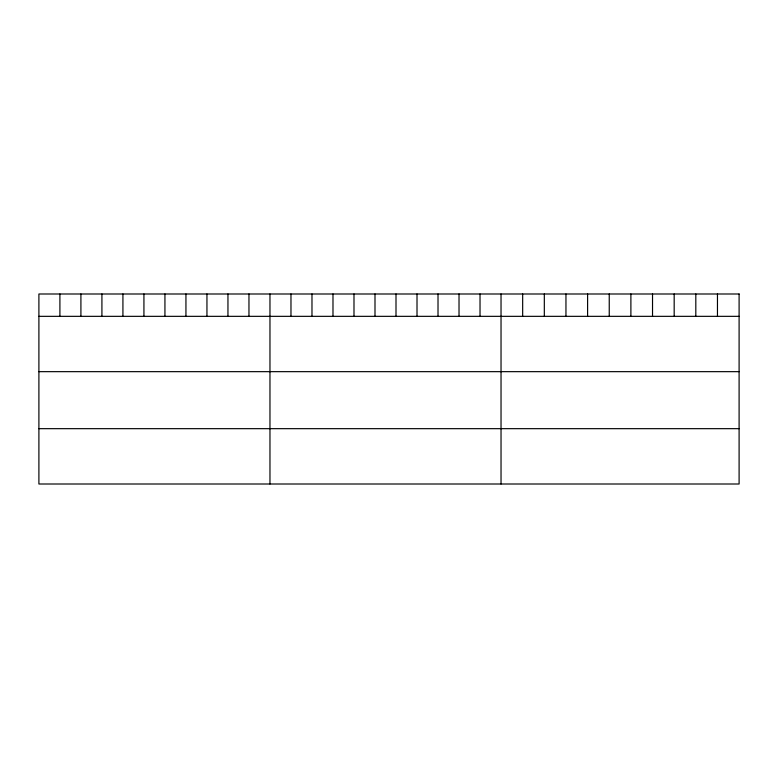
<?xml version="1.0" encoding="UTF-8"?>
<svg xmlns="http://www.w3.org/2000/svg" width="778" height="778" viewBox="0 0 778 778"><rect width="100%" height="100%" fill="white"/><g stroke="black" fill="none" stroke-linecap="round" stroke-linejoin="round"><path stroke-width="1.17" d="M38.9 316.335L739.1 316.335M38.9 371.66L739.1 371.66M38.9 428.668L739.1 428.668M717.462 293.996L717.462 316.335M695.814 293.996L695.814 316.335M674.176 293.996L674.176 316.335M652.528 293.996L652.528 316.335M630.89 293.996L630.89 316.335M609.242 293.996L609.242 316.335M587.604 293.996L587.604 316.335M565.956 293.996L565.956 316.335M544.318 293.996L544.318 316.335M522.67 293.996L522.67 316.335M501.032 293.996L501.032 484.004M480.026 293.996L480.026 316.335M459.02 293.996L459.02 316.335M438.014 293.996L438.014 316.335M417.008 293.996L417.008 316.335M396.002 293.996L396.002 316.335M374.996 293.996L374.996 316.335M353.99 293.996L353.99 316.335M332.984 293.996L332.984 316.335M311.978 293.996L311.978 316.335M290.972 293.996L290.972 316.335M269.966 293.996L269.966 484.004M248.96 293.996L248.96 316.335M227.954 293.996L227.954 316.335M206.948 293.996L206.948 316.335M185.942 293.996L185.942 316.335M164.936 293.996L164.936 316.335M143.93 293.996L143.93 316.335M122.924 293.996L122.924 316.335M101.918 293.996L101.918 316.335M80.912 293.996L80.912 316.335M59.906 293.996L59.906 316.335M739.1 293.996L38.9 293.996L38.9 484.004L739.1 484.004L739.1 293.996"/></g></svg>
